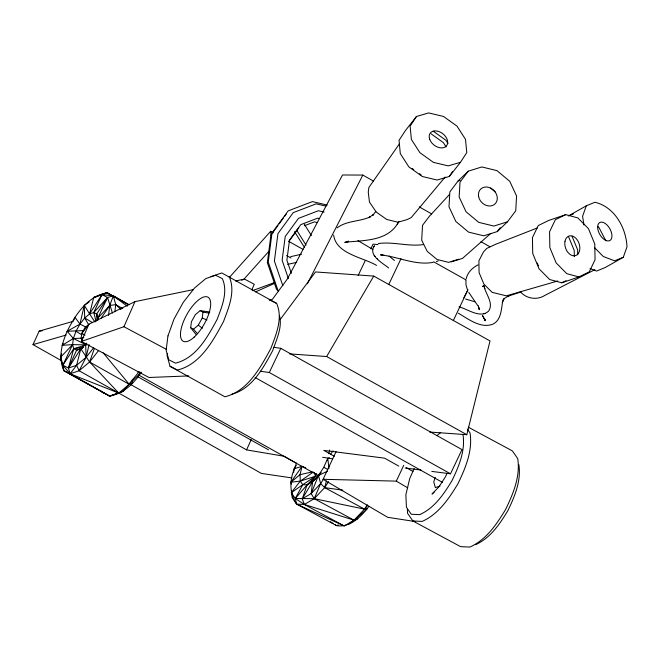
<?xml version="1.0" encoding="UTF-8"?>
<svg xmlns="http://www.w3.org/2000/svg" width="660" height="660" viewBox="0 0 660 660"><rect width="100%" height="100%" fill="white"/><g stroke="black" fill="none" stroke-linecap="round" stroke-linejoin="round"><path stroke-width="0.99" d="M368.948 506.269C361.54 516.343 350.204 528.016 336.501 525.616L296.637 504.116L292.223 497.689L291.423 490.809M465.943 280.186L465.985 284.749L467.247 289.286M357.86 518.743L354.057 520.179L314.201 498.68L311.182 493.564L312.601 481.651L321.205 472.494M129.137 304.755L107.085 292.71C87.343 296.323 75.553 314.589 67.171 331.262C61.743 343.604 58.088 357.769 63.88 370.673L109.684 396.124C123.453 393.624 133.7 383.674 141.199 372.397M61.421 361.853L61.685 359.832M82.384 340.073L81.097 338.473L81.741 333.448L85.016 327.533L89.009 324.192L81.741 333.448L85.008 335.09M97.556 320.1L97.82 318.062L107.572 297.47L113.305 295.828L128.23 304.417M108.52 315.381L109.791 305.448L113.305 295.828L101.945 294.64L93.769 297.404L89.595 313.929L84.736 317.996L79.942 324.101L75.95 331.295L73.367 338.506L72.592 344.619L62.832 365.211L63.88 370.673L109.684 396.124L123.007 391.421L138.905 371.951M114.848 311.743L115.756 304.648L113.305 295.828L127.314 306.207M167.351 353.785L167.104 355.757L170.041 366.316L224.903 396.792C247.954 391.042 260.378 367.694 270.913 348.348C276.144 334.232 283.148 318.285 276.647 303.418L221.785 272.943L210.969 276.598M196.21 334.645L190.666 327.756L191.433 321.733L195.36 314.655L200.145 310.646L209.806 311.99M190.666 327.756L193.504 329.175L198.289 325.174L202.216 318.095L202.983 312.073L200.145 310.646M293.601 472.626L294.129 468.765L296.53 463.345M479.391 309.68A5.734 3.44 79.2 0 1 479.259 309.127L479.069 307.931M61.718 353.43L60.613 357.233L63.88 370.673L70.092 373.791L79.126 370.747L86.113 357.349L89.092 344.512M296.208 465.399C289.426 477.13 288.7 492.682 296.637 504.116L344.215 525.962L354.057 520.179L367.331 508.753L364.526 509.132L314.201 498.68L295.284 498.49L291.283 492.673L300.292 481.099L313.318 472.065M328.861 453.717L329.761 450.013M429.685 432.053L466.793 434.692L490.025 340.931L373.75 276.086L315.505 271.945L280.186 319.539M327.261 460.284L327.748 458.345L329.505 457.801M113.974 394.507L109.684 396.124L70.092 373.791L76.634 365.277L80.809 348.752L86.872 343.159M466.199 278.718C467.552 272.498 472.461 267.638 478.021 264.883M326.452 480.909L324.671 487.633L314.201 498.68L304.359 504.463L296.637 504.116L295.284 498.49L302.767 484.696L315.414 476.248L319.126 475.101M435.286 477.436L433.76 481.874L435.336 487.575L439.981 486.148M94.421 348.373L89.603 361.985L79.126 370.747L76.634 365.277L86.113 357.349L93.588 347.837M590.007 268.546L596.59 271.054L605.253 267.506L623.296 257.284L627 246.84C626.076 227.716 614.625 206.943 594.957 202.257L586.294 205.804L582.59 216.249L583.935 224.969M73.837 320.034L74.951 317.221L79.942 324.101L86.229 327.212M344.215 525.962L304.359 504.463L302.272 498.803L311.182 493.564L318.458 475.472L323.779 467.288L327.748 458.345L329.002 468.344M314.201 498.68L320.653 483.574L323.878 478.607M188.81 375.928L148.962 377.487L81.353 341.443L88.96 324.159L134.978 301.628L193.281 289.649M81.353 341.443L123.931 326.725L134.978 301.628M251.798 289.897L254.265 284.287L244.547 279.106L235.504 280.97M414.158 468.534L409.728 478.558L405.875 494.711L406.411 507.243L411.254 514.239L419.669 514.635C434.552 508.018 443.875 494.043 452.026 480.579C458.906 466.298 465.473 450.763 462.998 434.577M447.002 473.319L445.417 476.891L439.048 486.692L432.019 494.092L434.247 492.03M61.66 360.789L33 344.627L39.138 331.155L73.276 321.296M96.071 321.37L93.794 312.518L101.945 294.64L107.085 292.71L128.205 304.615M130.762 384.59L246.559 449.889L251.245 439.609M414.959 521.515L387.667 517.308L323.078 479.3L336.105 451.613M323.078 479.3L396.297 481.132L403.755 465.292M260.296 371.242L269.313 372.512L280.797 348.315L461.992 449.608L450.499 473.806L431.797 471.413M358.157 275.492L365.161 260.75M370.854 248.77L373.04 244.159L377.982 244.538M388.74 284.526L400.991 258.72M453.296 320.62L467.742 290.21M307.362 283.8L362.827 175.073L373.568 181.129M463.807 297.899L468.006 289.682M84.959 343.266L86.246 344.866L72.592 344.619L62.139 345.312L63.071 343.571M375.804 211.505L372.537 215.507L373.642 214.434L369.237 217.322L370.301 216.802C359.733 221.842 346.541 220.481 337.095 227.914M289.525 353.892L326.634 356.532L373.75 276.086M348.183 241.923C365.978 240.355 388.055 240.52 398.12 222.791M397.213 224.326L398.887 221.521M317.815 476.866L312.601 481.651L302.272 498.803L307.09 484.894L315.414 476.248L314.391 472.453M328.581 481.618L324.671 487.633L364.526 509.132L367.694 505.354M367.323 504.834L364.526 509.132L354.057 520.179L348.95 523.982M416.443 116.49L410.116 126.2L411.386 139.441L419.9 152.674L433.389 162.352L448.231 165.874L460.449 162.31L466.777 152.6L465.506 139.351L456.992 126.118L443.504 116.449L428.662 112.926L416.443 116.49L405.364 130.639L399.036 140.349L400.298 153.59L408.82 166.823L422.301 176.5L437.143 180.023L449.369 176.451L460.449 162.31M449.369 176.451L452.529 171.6M96.913 320.578L96.674 313.962L107.572 297.47L101.945 294.64L89.595 313.929L94.941 322.055M101.096 318.219L109.791 305.448L115.756 304.648L122.793 308.616M374.368 245.891C367.529 255.131 383.113 263.365 388.624 267.943M330.685 454.154L333.036 450.805M399.448 143.814L368.874 187.473L368.247 192.142L369.468 202.084L376.274 212.083L386.719 219.458L397.972 222.214L407.121 219.599L411.229 217.569L445.162 177.012M272.093 233.533L270.913 235.141L267.349 262.614L276.49 289.262L278.644 291.34M273.273 231.916L277.984 225.472M279.163 223.864L283.28 218.229M284.46 216.62L286.226 214.203M288.973 241.329L298.832 227.857M373.667 246.832L374.294 245.982M458.122 180.931L449.831 191.944L448.998 206.794L455.862 221.504L468.584 232.122L483.739 235.81L497.285 231.577L507.449 221.826L515.74 210.812L516.565 195.962L509.71 181.261L496.988 170.643L481.833 166.947L468.286 171.179L458.122 180.931L460.061 180.328M468.286 171.179L459.995 182.193L459.162 197.043L466.026 211.745L478.747 222.37L493.903 226.058L507.449 221.826M497.285 231.577L500.247 227.65M98.703 350.394L89.603 361.985L118.718 393.071L129.195 384.31L141.124 372.314M229.309 277.497L270.666 231.28L273.347 232.782M243.688 279.477L268.933 251.254M89.15 301.958L84.29 305.332L89.595 313.929L93.794 312.518L107.572 297.47L112.431 313.063M449.452 194.527L429.388 216.265L422.507 225.34L421.699 240.19L427.226 251.377L437.077 259.495L448.585 262.35L458.741 259.215M98.018 320.026L97.82 318.062L109.791 305.448M311.182 493.564L320.653 483.574L318.458 475.472L327.451 471.199M436.912 435.683L440.69 432.473M483.879 285.442L482.6 286.58L483.252 286.027M490.842 233.392L462.454 258.431L451.209 261.88M317.625 476.702L307.09 484.894L295.284 498.49L304.359 504.463L354.057 520.179M380.96 254.842A5.709 4.934 28.4 0 0 381.447 254.628L381.719 254.455M96.434 296.885L98.051 295.762M291.283 492.673L302.767 484.696L307.09 484.894L312.601 481.651M62.139 345.312L73.367 338.506L81.229 338.209M475.522 544.69C490.405 538.073 499.736 524.098 507.878 510.626C514.759 496.353 521.334 480.818 518.859 464.632M269.981 300.655L272.506 299.186L287.339 278.99L342.515 174.982L362.827 175.073M568.252 216.026L586.294 205.804M484.044 318.483L482.881 316.123L485.183 320.801L484.324 318.334L484.638 319.201M344.57 242.476L348.158 241.816M118.718 393.071L70.092 373.791L62.832 365.211L73.73 348.719L86.246 344.866L73.367 338.506L67.171 331.262L79.942 324.101L84.29 305.332L84.736 317.996L88.663 324.794M594.866 269.676L544.896 295.383C537.034 300.457 526.135 298.774 520.229 291.588M565.711 214.64L555.365 219.714L549.565 231.775L549.854 247.599L556.157 262.927L566.791 273.669L578.903 276.944L589.248 271.862L595.056 259.801L594.767 243.986L588.456 228.649L577.822 217.907L565.711 214.64L548.584 220.498L538.238 225.572L532.438 237.633L532.727 253.457L539.03 268.785L549.664 279.526L561.775 282.802L578.903 276.944M561.775 282.802L566.082 280.682M82.574 347.894L76.618 350.163L73.73 348.719L72.592 344.619L60.613 357.233L62.832 365.211L68.459 368.041L76.634 365.277M346.978 242.03L345.485 242.261L346.962 241.75M255.527 291.893L274.906 283.214M569.984 215.325L573.449 213.906M623.296 257.284L614.633 260.824L603.331 256.525L594.47 247.591M537.356 227.939L495.404 244.382L486.667 248.474L483.491 251.922L478.896 260.815L479.086 272.638L483.945 284.179L492.137 292.339L506.335 295.845L557.84 280.962M304.351 225.745L314.465 221.867L317.411 222.552M346.211 242.088L346.987 241.799M241.667 280.186L244.547 279.106M252.838 290.54L274.634 282.505M338.316 524.972L336.501 525.616L334.76 524.527M93.769 297.404L107.085 292.71L108.652 294.005M347.028 242.154L347.589 241.956M82.5 339.809L81.097 338.473L83.828 337.549M114.832 394.185L123.007 391.421M231.949 394.177C252.334 388.707 263.274 367.834 272.704 350.625C276.4 339.595 282.562 327.525 279.493 315.695M436.342 261.575L438.174 260.956M315.414 476.248L300.292 481.099L290.878 482.229L291.324 484.192M294.129 468.765L302.049 466.306L305.77 467.907M33 344.627L66.157 335.041M459.005 306.817C467.692 308.995 480.175 318.862 488.54 311.19C494.159 303.138 485.463 294.046 484.019 286.003L484.795 288.742L484.448 287.504M82.558 348.472L76.618 350.163L68.459 368.041L70.092 373.791M520.814 292.017L507.82 296.241L509.19 295.614L504.677 298.262L502.994 300.226L503.869 298.774L502.309 302.659L502.763 301.133C501.138 309.21 501.443 320.1 492.772 324.233C480.439 328.738 468.443 319.019 458.296 313.211M83.581 347.325L73.73 348.719L68.459 368.041L80.809 348.752L89.603 361.985L129.195 384.31L132.487 383.493L132.346 379.525M483.788 313.813L484.976 313.525M482.881 316.123L482.394 315.422M290.689 256.649L301.595 254.207M287.669 264.379L296.596 262.391M312.254 471.925L300.036 474.639L290.878 482.229L302.049 466.306L300.036 474.639L300.292 481.099L302.767 484.696M137.948 372.397L139.887 372.001M378.394 243.523C393.319 241.486 408.367 246.757 423.34 244.588M432.985 262.375C415.181 265.708 397.435 256.385 380.655 254.966M39.138 331.155L42.207 330.808M67.171 331.262L83.787 330.594M407.36 509.289L407.525 513.241L412.879 520.971L422.169 521.416C438.619 514.107 448.915 498.663 457.916 483.78C465.523 468.014 472.783 450.854 470.044 432.968L467.371 429.107M381.067 254.909L384.211 255.272M314.754 473.566L316.792 473.806M405.232 468.014L420.973 470.027M342.804 490.165L324.671 487.633L320.653 483.574M273.817 347.333L280.797 348.315M291.786 477.906L261.385 473.41L79.126 370.747M322.649 457.281L332.483 458.815M246.559 449.889L284.006 456.225L296.563 463.303M202.983 312.073L208.824 313.096M327.269 205.087L312.386 201.605L288.156 210.895L271.994 232.996L268.232 262.003L277.876 290.136M325.982 206.126L316.206 203.841L293.254 212.627L277.951 233.566L274.387 261.046L282.868 285.788M324.151 212.091L318.376 210.738L298.485 218.361L285.219 236.503L282.125 260.312L288.395 278.594M319.63 218.65L317.633 218.179L300.762 224.648L289.501 240.042L286.885 260.238L291.365 273.298M474.812 301.777L465.581 298.996M202.216 318.095L206.951 319.951M376.563 265.402C362.86 257.243 336.146 254.05 333.647 235.1M269.206 299.681L276.647 303.418M93.794 312.518L96.674 313.962L97.985 318.599M170.041 366.316L177.49 370.054C200.541 364.303 212.957 340.956 223.492 321.61C228.731 307.494 235.736 291.547 229.234 276.68M81.097 338.473L82.681 339.265M372.925 249.513L357.893 240.603M123.931 326.725L166.435 349.379M468.295 427.177L512.391 450.904L517.737 458.634C520.476 476.512 513.216 493.68 505.618 509.446C496.609 524.32 486.313 539.764 469.862 547.074L460.573 546.637L412.879 520.971M326.634 356.532L466.793 434.692M433.579 261.781L465.861 279.832M288.585 241.296L302.923 249.315M286.539 255.519L291.002 258.019M269.313 372.512L450.499 473.806M255.156 377.553L442.588 482.443M406.296 467.709L412.987 471.446M398.78 466.108L384.565 458.156L323.788 450.376L334.315 456.266M323.779 467.288L327.69 469.466M138.592 374.962L317.947 475.34M137.767 376.736L268.529 449.839M419.207 206.869L431.739 213.939M480.959 241.692L489.91 246.741M396.297 481.132L407.756 487.872M84.736 317.996L92.672 322.699M75.95 331.295L81.972 334.9M330.421 521.788L333.028 523.429M433.216 131.167L445.912 140.267L448.041 143.575M431.087 133.823L443.33 142.601L446.094 146.891M412.104 168.473L413.737 169.636M419.455 173.737L421.08 174.908M100.171 390.555L103.471 392.997M198.289 325.174L202.373 328.226M394.449 260.51L389.087 256.022M490.578 188.042L495.198 191.895M377.198 258.786L377.726 259.256M115.756 304.648L120.962 309.515M597.762 226.405L599.123 227.782L605.822 240.793M193.504 329.175L197.439 333.638M103.174 352.786L129.195 384.31M374.203 255.37L375.045 256.492M478.046 306.075L468.781 292.413M304.31 224.251L311.446 235.587M296.678 230.183L306.001 245.008M294.55 231.66L304.425 247.351M485.042 320.009L484.151 318.45M572.071 236.313L577.64 249.843L577.723 254.785M568.499 236.544L574.225 250.462L574.332 256.616M537.265 263.026L538.411 265.807M479.193 309.301L479.242 309.441A5.783 4.686 53.2 0 1 478.624 307.279M478.789 308.344L478.739 308.212A5.816 4.991 35 0 1 478.64 307.816L478.607 307.684A5.907 5.041 36.3 0 1 478.525 307.156A5.849 4.999 36.1 0 1 478.566 305.811M96.674 313.962L97.82 318.062M479.077 308.072L479.119 308.575M270.666 231.28L271.062 235.348M85.668 344.685L86.113 357.349M382.058 254.38A5.775 4.323 66 0 1 381.282 254.801M479.044 308.731A5.742 3.589 79.3 0 1 479.003 308.435M348.389 241.032A8.745 6.707 7.8 0 1 347.721 241.445M167.953 335.94L166.13 350.221L168.795 359.783L175.527 363.165C196.391 357.959 207.636 336.823 217.173 319.308C221.909 306.537 228.253 292.099 222.37 278.644L215.63 275.261L205.837 278.57L194.486 288.065L183.298 302.305L173.984 319.118L167.953 335.94M485.116 319.968L484.564 319.25L485.116 319.968M194.164 337.128A25.27 9.9 -60.6 0 0 209.319 298.402A25.27 9.9 -60.6 0 0 183.257 322.105A25.27 9.9 -60.6 0 0 194.164 337.128M478.632 196.68A10.329 8.539 46.2 0 0 494.167 204.649A10.329 8.539 46.2 0 0 490.801 188.182A10.329 8.539 46.2 0 0 478.632 196.68M429.742 139.417A10.329 7.186 38.1 0 0 445.525 146.767A10.329 7.186 38.1 0 0 440.071 132.017A10.329 7.186 38.1 0 0 429.742 139.417M564.993 241.279A10.329 7.136 71.1 0 0 574.431 255.816A10.329 7.136 71.1 0 0 577.508 240.273A10.329 7.136 71.1 0 0 564.993 241.279M597.646 226.619A10.329 5.783 60.4 0 0 607.959 240.966A10.329 5.783 60.4 0 0 608.776 227.04A10.329 5.783 60.4 0 0 597.646 226.619"/></g></svg>
